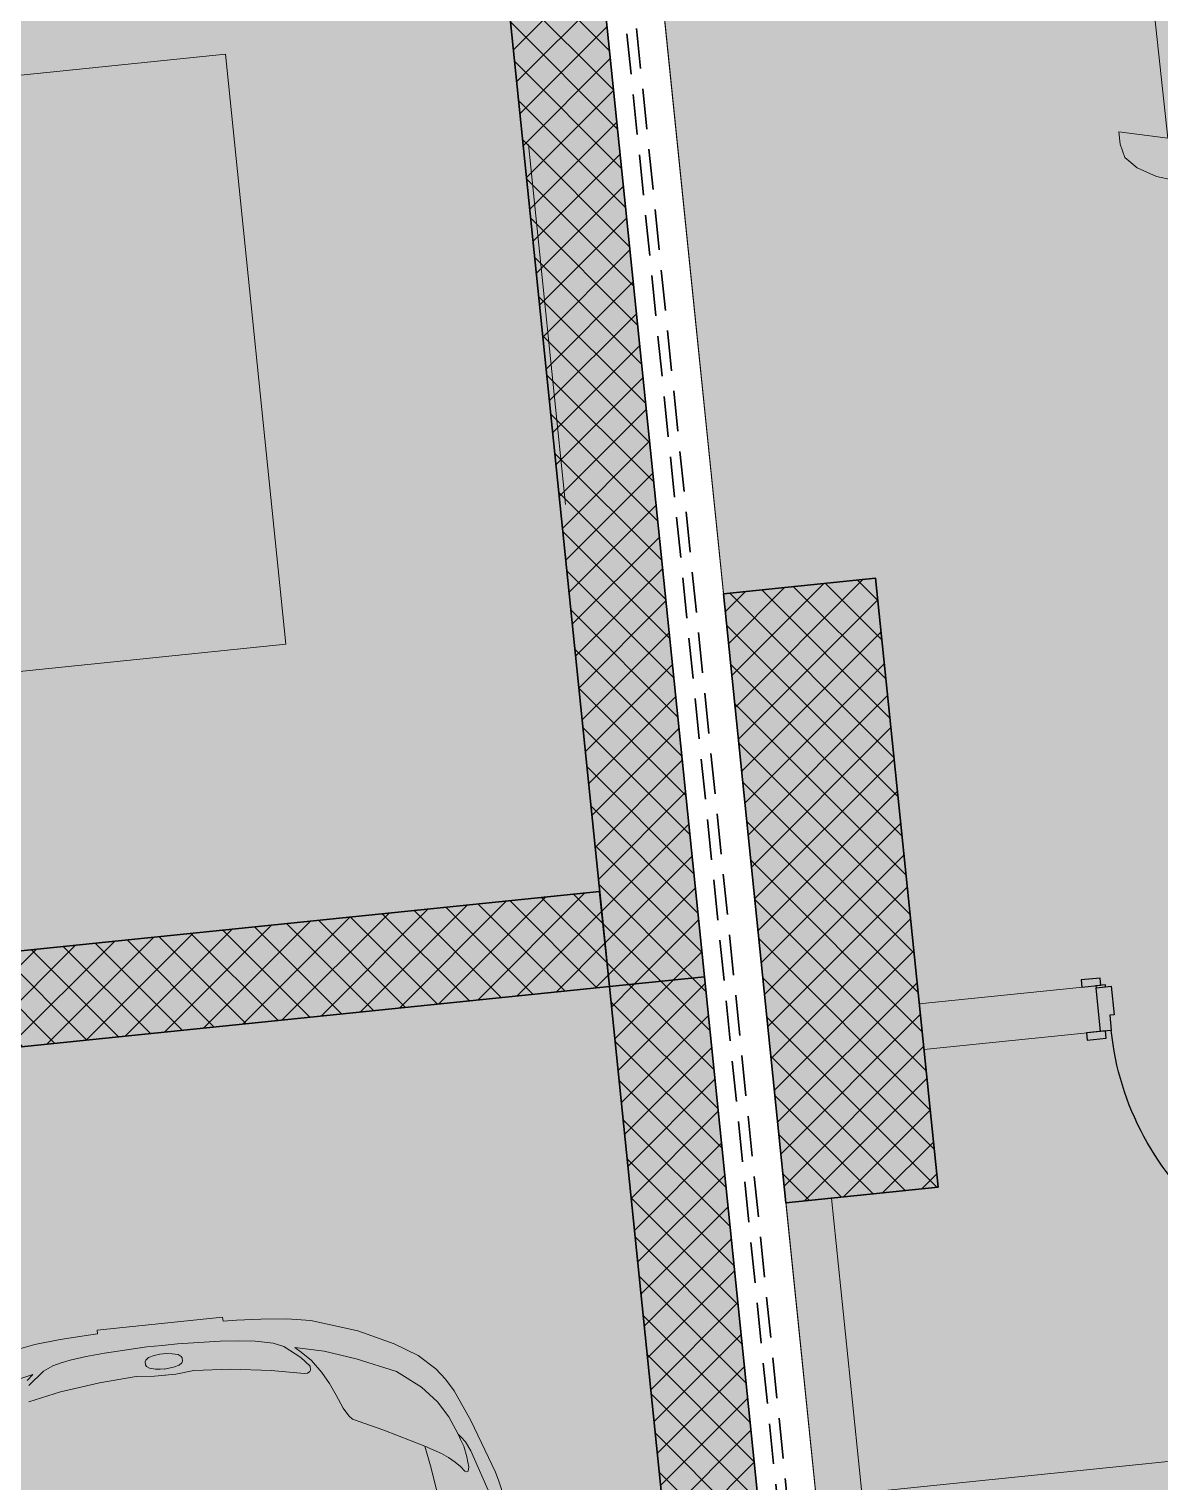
# Model space of a CAD drawing. Header units: millimetres. Extents: x 635850 to 824661, y -5878409 to -5774454.
# Drawn here: x 675524 to 678481, y -5811395 to -5807598 of the extents above; entities that cross this region are included whole.
import ezdxf

# ---------------------------------------------------------------- set-up
doc = ezdxf.new("R2010")
doc.units = ezdxf.units.MM
doc.header["$MEASUREMENT"] = 0
doc.linetypes.add('Hidden Line', pattern=[158.75, 105.833333, -52.916667])
for name, color, linetype, lineweight, true_color in [('0_Pen_No__82', 7, 'Continuous', 20, 0xaaaaaa), ('A - Ndertesa 1 - Veturat_Pen_No__102', 7, 'Continuous', 13, 0xcccccc), ('A - Ndertesa 2 - 2D Drafting_Pen_No__102', 7, 'Continuous', 13, 0xcccccc), ('A - Ndertesa 2 - Muret_Pen_No__82', 7, 'Continuous', 20, 0xaaaaaa), ('A - Ndertesa 2 - Veturat_Pen_No__102', 7, 'Continuous', 13, 0xcccccc), ('A - Ndertesa 3 - Veturat_Pen_No__102', 7, 'Continuous', 13, 0xcccccc), ('A - Ndertesa 3 -Muret_Pen_No__102', 7, 'Continuous', 13, 0xcccccc)]:
    doc.layers.add(name, color=color, linetype=linetype, lineweight=lineweight, true_color=true_color)
for name, color, linetype, lineweight in [('A - Ndertesa 2 - 2D Drafting_Pen_No__11', 171, 'Continuous', 18), ('A - Ndertesa 2 - 2D Drafting_Pen_No__121', 255, 'Continuous', 0), ('A - Ndertesa 2 - 2D Drafting_Pen_No__2', 8, 'Continuous', 15), ('A - Ndertesa 2 - 2D Drafting_Pen_No__6', 5, 'Continuous', 35), ('A - Ndertesa 2 - Muret_Pen_No__22', 8, 'Continuous', 35), ('A - Ndertesa 3 - Shtyllat_Pen_No__101', 252, 'Continuous', 13), ('A - Ndertesa 3 - Shtyllat_Pen_No__22', 8, 'Continuous', 35), ('A - Ndertesa 3 -Muret_Pen_No__101', 252, 'Continuous', 13), ('A - Ndërtesa 2 - Shtyllat_Pen_No__101', 252, 'Continuous', 13), ('A - Ndërtesa 2 - Shtyllat_Pen_No__22', 8, 'Continuous', 35), ('A-Ndertesa 3-Fill Bodrumi_Pen_No__121', 255, 'Continuous', 0), ('A-Ndertesa 3-Fill Bodrumi_Pen_No__2', 8, 'Continuous', 15), ('ARCHICAD Doors_Pen_No__101', 252, 'Continuous', 13), ('ARCHICAD Doors_Pen_No__42', 8, 'Continuous', 25), ('Drawing & Figure_Pen_No__6', 5, 'Continuous', 35)]:
    doc.layers.add(name, color=color, linetype=linetype, lineweight=lineweight)
for name, color, linetype in [('A - Ndertesa 2 - Muret', 7, 'Continuous'), ('A - Ndertesa 3 - Shtyllat', 7, 'Continuous'), ('A - Ndertesa 3 -Muret', 7, 'Continuous'), ('A - Ndërtesa 2 - Shtyllat', 7, 'Continuous'), ('ARCHICAD Doors', 7, 'Continuous')]:
    doc.layers.add(name, color=color, linetype=linetype)
pattern_1 = [(45, (664183.82, -5827429.525), (-45.96194, 45.96194), []), (135, (664183.82, -5827429.525), (45.96194, 45.96194), [])]

# ---------------------------------------------------------------- blocks, each defined once
blk = doc.blocks.new('Wall_69', base_point=(677882.6, -5815849.1))
at = {"layer": 'A - Ndertesa 2 - Muret_Pen_No__82', "linetype": 'Continuous', "lineweight": 20, "true_color": 0xaaaaaa}
h = blk.add_hatch(dxfattribs=at)
h.set_pattern_fill('Concrete_Block', color=253, style=0, pattern_type=2)
h.set_pattern_definition(pattern_1)
h.paths.add_polyline_path([(677290.3, -5810074.9), (677041.6, -5810100.4), (677398.5, -5813579.8), (677647.2, -5813554.3)])
at = {"layer": 'A - Ndertesa 2 - Muret_Pen_No__22', "color": 8, "linetype": 'Continuous', "lineweight": 35, "flags": 128}
for points in [[(677041.6, -5810100.4), (677398.5, -5813579.8)], [(677647.2, -5813554.3), (677290.3, -5810074.9)]]:
    blk.add_lwpolyline(points, dxfattribs=at)
blk = doc.blocks.new('Door 25_4')
at = {"layer": 'ARCHICAD Doors_Pen_No__101', "color": 252, "linetype": 'Continuous', "lineweight": 13}
for p, q in [((-400, 0), (-437, 0)), ((-400, 0), (-437, 0)), ((-400, 0), (-400, -115)), ((-400, 0), (-400, -115)), ((400, 0), (400, -115)), ((400, 0), (400, -115)), ((400, 0), (437, 0)), ((400, 0), (437, 0)), ((-400, -120), (-437, -120)), ((-400, -120), (-437, -120)), ((-400, -115), (-400, -120)), ((-400, -115), (-400, -120)), ((400, -115), (400, -120)), ((400, -115), (400, -120)), ((400, -120), (437, -120)), ((400, -120), (437, -120))]:
    blk.add_line(p, q, dxfattribs=at)
at = {"layer": 'ARCHICAD Doors_Pen_No__42', "color": 8, "linetype": 'Continuous', "lineweight": 25}
for p, q in [((-182.4, 497.8), (-154.1, 526.1)), ((343.7, -28.3), (-182.4, 497.8)), ((-154.1, 526.1), (372, 0)), ((-437, 0), (-437, 19)), ((-437, 19), (-387, 19)), ((-387, 0), (-437, 0)), ((-372, 0), (-400, 0)), ((-400, 0), (-400, -115)), ((-387, 19), (-387, 0)), ((-372, -40), (-372, 0)), ((372, 0), (343.7, -28.3)), ((400, 0), (372, 0)), ((372, 0), (372, -40)), ((387, 19), (437, 19)), ((387, 0), (387, 19)), ((437, 0), (387, 0)), ((400, -115), (400, 0)), ((437, 19), (437, 0)), ((-360, -40), (-372, -40)), ((-360, -115), (-360, -40)), ((372, -40), (360, -40)), ((360, -40), (360, -115)), ((-437, -139), (-437, -120)), ((-437, -120), (-387, -120)), ((-387, -139), (-437, -139)), ((-400, -120), (-400, -115)), ((-400, -115), (-375, -115)), ((-400, -115), (-360, -115)), ((-375, -120), (-400, -120)), ((-387, -120), (-387, -139)), ((-375, -115), (-375, -120)), ((360, -115), (400, -115)), ((375, -120), (375, -115)), ((375, -115), (400, -115)), ((400, -120), (375, -120)), ((387, -120), (437, -120)), ((387, -139), (387, -120)), ((437, -139), (387, -139)), ((400, -115), (400, -120)), ((437, -120), (437, -139))]:
    blk.add_line(p, q, dxfattribs=at)
blk.add_arc((372, 0), 744, 135, 180, dxfattribs=at)
blk = doc.blocks.new('Wall_99', base_point=(687415.6, -5809164.6))
at = {"layer": 'A - Ndertesa 3 -Muret_Pen_No__102', "linetype": 'Continuous', "lineweight": 0, "true_color": 0xcccccc}
blk.add_hatch(color=254, dxfattribs=at).paths.add_polyline_path([(677851.7, -5810145.8), (677864, -5810265.2), (678326, -5810217.8), (678313.7, -5810098.4)])
at = {"layer": 'A - Ndertesa 3 -Muret_Pen_No__101', "color": 252, "linetype": 'Continuous', "lineweight": 13}
for p, q in [((678313.7, -5810098.4), (678276.9, -5810102.2)), ((678314.3, -5810103.4), (678313.7, -5810098.4)), ((678326, -5810217.8), (678314.3, -5810103.4)), ((678326, -5810217.8), (678289.2, -5810221.5))]:
    blk.add_line(p, q, dxfattribs=at)
at = {"layer": 'A - Ndertesa 3 -Muret_Pen_No__101', "color": 252, "linetype": 'Continuous', "lineweight": 13, "flags": 128}
for points in [[(678313.7, -5810098.4), (677851.7, -5810145.8)], [(677864, -5810265.2), (678326, -5810217.8)]]:
    blk.add_lwpolyline(points, dxfattribs=at)
at = {"layer": 'ARCHICAD Doors', "color": 7, "linetype": 'Continuous', "lineweight": 13, "xscale": -1, "zscale": 1000, "rotation": 185.8572970547422}
blk.add_blockref('Door 25_4', (678723.9, -5810176.9), dxfattribs=at)
blk = doc.blocks.new('Wall_101', base_point=(677503, -5810665.8))
at = {"layer": 'A - Ndertesa 3 -Muret_Pen_No__102', "linetype": 'Continuous', "lineweight": 0, "true_color": 0xcccccc}
for points in [[(677503, -5810665.8), (677582, -5811436.1), (677701.4, -5811423.8), (677622.4, -5810653.6)], [(677701.4, -5811423.8), (677582, -5811436.1), (677594.3, -5811555.5)], [(677701.4, -5811423.8), (677594.3, -5811555.5), (677713.6, -5811543.2)]]:
    blk.add_hatch(color=254, dxfattribs=at).paths.add_polyline_path(points)
at = {"layer": 'A - Ndertesa 3 -Muret_Pen_No__101', "color": 252, "linetype": 'Continuous', "lineweight": 13, "flags": 128}
for points in [[(677503, -5810665.8), (677594.3, -5811555.5)], [(677701.4, -5811423.8), (677622.4, -5810653.6)], [(677594.3, -5811555.5), (677713.6, -5811543.2)]]:
    blk.add_lwpolyline(points, dxfattribs=at)
blk = doc.blocks.new('Wall_112', base_point=(684217.2, -5810876))
at = {"layer": 'A - Ndertesa 3 -Muret_Pen_No__102', "linetype": 'Continuous', "lineweight": 0, "true_color": 0xcccccc}
blk.add_hatch(color=254, dxfattribs=at).paths.add_polyline_path([(677701.4, -5811423.8), (677713.6, -5811543.2), (679568.3, -5811352.9), (679556.1, -5811233.6)])
at = {"layer": 'A - Ndertesa 3 -Muret_Pen_No__101', "color": 252, "linetype": 'Continuous', "lineweight": 13, "flags": 128}
blk.add_lwpolyline([(679337.2, -5811256), (677701.4, -5811423.8)], dxfattribs=at)
blk = doc.blocks.new('Column_105', base_point=(677620.3, -5809849.6))
at = {"layer": 'A - Ndertesa 3 - Shtyllat_Pen_No__101', "linetype": 'Continuous', "lineweight": 13}
h = blk.add_hatch(dxfattribs=at)
h.set_pattern_fill('Concrete_Block', color=252, style=0, pattern_type=2)
h.set_pattern_definition(pattern_1)
h.paths.add_polyline_path([(677503, -5810665.8), (677900.9, -5810625), (677737.6, -5809033.3), (677339.7, -5809074.2)])
at = {"layer": 'A - Ndertesa 3 - Shtyllat_Pen_No__22', "color": 8, "linetype": 'Continuous', "lineweight": 35, "flags": 128}
blk.add_lwpolyline([(677503, -5810665.8), (677900.9, -5810625), (677737.6, -5809033.3), (677339.7, -5809074.2)], close=True, dxfattribs=at)
blk = doc.blocks.new('Car 05 25')
at = {"layer": 'A - Ndertesa 1 - Veturat_Pen_No__102', "color": 254, "linetype": 'Continuous', "lineweight": 13, "true_color": 0xcccccc}
for p, q in [((2954.2, 813.7), (3075.8, 774.7)), ((3022.5, 758.3), (3023.7, 762.5)), ((3023.7, 762.5), (3034.6, 765.1)), ((3034.6, 765.1), (3046.9, 763.8)), ((3046.9, 763.8), (3060.9, 762.9)), ((3060.9, 762.9), (3089.9, 757.4)), ((3100.5, 763.1), (3075.8, 774.7)), ((3114.1, 753.3), (3100.5, 763.1)), ((3024.5, 753.7), (3022.5, 758.3)), ((3037.9, 743.5), (3024.5, 753.7)), ((3050.6, 730.7), (3037.9, 743.5)), ((3064.5, 714.6), (3050.6, 730.7)), ((3089.9, 757.4), (3108.4, 751.4)), ((3108.4, 751.4), (3122.9, 746.4)), ((3122.9, 746.4), (3114.1, 753.3)), ((3170.1, 726.6), (3122.9, 746.4)), ((3211.7, 701), (3170.1, 726.6)), ((3077, 697.8), (3064.5, 714.6)), ((3100, 656.6), (3077, 697.8)), ((3254.3, 663.2), (3211.7, 701)), ((2959.7, 679), (3047.2, 666.2)), ((3047.2, 666.2), (3100, 656.6)), ((3152.9, 553.9), (3100, 656.6)), ((3301.9, 602.8), (3254.3, 663.2)), ((3301.9, 602.8), (3346, 501.4)), ((3189.6, 475.6), (3152.9, 553.9)), ((3346, 501.4), (3374.3, 419.6)), ((3199.4, 466.8), (3189.6, 475.6)), ((3220.7, 454.4), (3199.4, 466.8)), ((3256.1, 439.2), (3220.7, 454.4)), ((3288.4, 425.1), (3256.1, 439.2)), ((3319.4, 408.4), (3288.4, 425.1)), ((3391.1, 344.2), (3374.3, 419.6)), ((3353.5, 384.3), (3319.4, 408.4)), ((3377.2, 360), (3353.5, 384.3)), ((3321.2, 370.5), (3321, 362.1)), ((3321, 362.1), (3338.3, 276.9)), ((3324.7, 377.3), (3321.2, 370.5)), ((3328.3, 379.6), (3324.7, 377.3)), ((3338.5, 379.5), (3328.3, 379.6)), ((3363.6, 357.8), (3338.5, 379.5)), ((3396.7, 315.8), (3363.6, 357.8)), ((3391.1, 344.2), (3377.2, 360)), ((3408.1, 289.4), (3396.7, 315.8)), ((3338.3, 276.9), (3351.9, 172.7)), ((3408.1, 289.4), (3413.8, 267.3)), ((3413.8, 267.3), (3418.5, 242.9)), ((3418.5, 242.9), (3424, 200.7)), ((3424, 200.7), (3427.7, 152)), ((3351.9, 172.7), (3358.3, 75.9)), ((3432.4, 40), (3427.7, 152)), ((3354, 27.9), (3358.3, 75.9)), ((3376.3, 39), (3372.5, 23.7)), ((3382, 46.6), (3376.3, 39)), ((3386.2, 48.4), (3382, 46.6)), ((3386.2, 48.4), (3394.3, 48.4)), ((3398.5, 46.6), (3394.3, 48.4)), ((3404.2, 39), (3398.5, 46.6)), ((3404.2, 39), (3408, 23.7)), ((3431.8, 57.4), (3431.8, 56.8)), ((3432, 0), (3432.4, 40)), ((3354, 27.9), (3354, -0.8)), ((3354, -27.9), (3354, 0.8)), ((3370.9, 11.7), (3370.3, -0.8)), ((3370.9, -11.7), (3370.3, 0.8)), ((3372.5, 23.7), (3370.9, 11.7)), ((3408, 23.7), (3409.8, 8.1)), ((3409.8, 8.1), (3409.8, 0)), ((3432, 0), (3432.4, -40)), ((3354, -27.9), (3358.3, -75.9)), ((3372.5, -23.7), (3370.9, -11.7)), ((3376.3, -39), (3372.5, -23.7)), ((3404.2, -39), (3408, -23.7)), ((3408, -23.7), (3409.8, -8.1)), ((3409.8, -8.1), (3409.8, 0)), ((3351.9, -172.7), (3358.3, -75.9)), ((3382, -46.6), (3376.3, -39)), ((3386.2, -48.4), (3382, -46.6)), ((3386.2, -48.4), (3394.3, -48.4)), ((3398.5, -46.6), (3394.3, -48.4)), ((3404.2, -39), (3398.5, -46.6)), ((3432.4, -40), (3427.7, -152)), ((3431.8, -57.4), (3431.8, -56.8)), ((3338.3, -276.9), (3351.9, -172.7)), ((3424, -200.7), (3427.7, -152)), ((3418.5, -242.9), (3424, -200.7)), ((3413.8, -267.3), (3418.5, -242.9)), ((3321, -362.1), (3338.3, -276.9)), ((3408.1, -289.4), (3396.7, -315.8)), ((3408.1, -289.4), (3413.8, -267.3)), ((3396.7, -315.8), (3363.6, -357.8)), ((3391.1, -344.2), (3374.3, -419.6)), ((3391.1, -344.2), (3377.2, -360))]:
    blk.add_line(p, q, dxfattribs=at)
at = {"layer": 'A - Ndertesa 1 - Veturat_Pen_No__102', "color": 254, "linetype": 'Continuous', "lineweight": 13, "true_color": 0xcccccc, "flags": 128}
blk.add_lwpolyline([(3457.5, -393.1), (3468.3, -330.9), (3474.5, -263.7), (3478.3, -199.9), (3479.4, -164.9), (3489.5, -164.9), (3489.5, 164.9), (3479.4, 164.9), (3478.3, 199.9), (3474.5, 263.7), (3468.3, 330.9), (3457.5, 393.1), (3418.4, 512.7), (3374.5, 603.6), (3337.3, 663.4), (3298.6, 705.6), (3269.1, 728.3), (3235.9, 747.6), (3154.3, 782.6), (3013.6, 833.1), (2989.6, 839.6), (2945.2, 849.4)], dxfattribs=at)
blk = doc.blocks.new('Car 05 25_2')
at = {"layer": 'A - Ndertesa 2 - Veturat_Pen_No__102', "color": 254, "linetype": 'Continuous', "lineweight": 13, "true_color": 0xcccccc, "flags": 128}
blk.add_lwpolyline([(1536.1, -860.4), (1957.8, -858.1), (1928.9, -983.2), (1961.1, -983.2), (1996.9, -974.9), (2026.9, -945), (2054.6, -897.6), (2067.9, -857.7)], dxfattribs=at)
blk = doc.blocks.new('Column_527', base_point=(674318, -5810254.1))
at = {"layer": 'A - Ndërtesa 2 - Shtyllat_Pen_No__101', "linetype": 'Continuous', "lineweight": 13}
h = blk.add_hatch(dxfattribs=at)
h.set_pattern_fill('Concrete_Block', color=252, style=0, pattern_type=2)
h.set_pattern_definition(pattern_1)
h.paths.add_polyline_path([(677016.1, -5809851.7), (671594.5, -5810407.7), (671620, -5810656.4), (677041.6, -5810100.4)])
at = {"layer": 'A - Ndërtesa 2 - Shtyllat_Pen_No__22', "color": 8, "linetype": 'Continuous', "lineweight": 35, "flags": 128}
blk.add_lwpolyline([(677016.1, -5809851.7), (677041.6, -5810100.4), (671620, -5810656.4), (671594.5, -5810407.7)], close=True, dxfattribs=at)
blk = doc.blocks.new('Column_531', base_point=(676987.3, -5808346.8))
at = {"layer": 'A - Ndërtesa 2 - Shtyllat_Pen_No__101', "linetype": 'Continuous', "lineweight": 13}
h = blk.add_hatch(dxfattribs=at)
h.set_pattern_fill('Concrete_Block', color=252, style=0, pattern_type=2)
h.set_pattern_definition(pattern_1)
h.paths.add_polyline_path([(676684.4, -5806618.6), (677041.6, -5810100.4), (677290.3, -5810074.9), (676933.1, -5806593.1)])
at = {"layer": 'A - Ndërtesa 2 - Shtyllat_Pen_No__22', "color": 8, "linetype": 'Continuous', "lineweight": 35, "flags": 128}
blk.add_lwpolyline([(676684.4, -5806618.6), (676933.1, -5806593.1), (677290.3, -5810074.9), (677041.6, -5810100.4)], close=True, dxfattribs=at)
blk = doc.blocks.new('Column_536', base_point=(674318, -5810254.1))
at = {"layer": 'A - Ndërtesa 2 - Shtyllat_Pen_No__101', "linetype": 'Continuous', "lineweight": 13}
h = blk.add_hatch(dxfattribs=at)
h.set_pattern_fill('Concrete_Block', color=252, style=0, pattern_type=2)
h.set_pattern_definition(pattern_1)
h.paths.add_polyline_path([(677016.1, -5809851.7), (671594.5, -5810407.7), (671620, -5810656.4), (677041.6, -5810100.4)])
at = {"layer": 'A - Ndërtesa 2 - Shtyllat_Pen_No__22', "color": 8, "linetype": 'Continuous', "lineweight": 35, "flags": 128}
blk.add_lwpolyline([(677016.1, -5809851.7), (677041.6, -5810100.4), (671620, -5810656.4), (671594.5, -5810407.7)], close=True, dxfattribs=at)

msp = doc.modelspace()

# ---------------------------------------------------------------- hatches: boundary and pattern name
at = {"layer": 'A - Ndertesa 2 - 2D Drafting_Pen_No__121', "linetype": 'Continuous', "lineweight": 0, "true_color": 0x3f3f3f}
msp.add_hatch(color=250, dxfattribs=at).paths.add_polyline_path([(675560.3, -5793210.7), (676734.1, -5804653.3), (677884.2, -5815864.6), (678448.4, -5821364.6), (678862.1, -5825397.4), (667616.7, -5826070.1), (648434.7, -5827217.5), (645265, -5796318.5)])
at = {"layer": 'A-Ndertesa 3-Fill Bodrumi_Pen_No__121', "linetype": 'Continuous', "lineweight": 0, "true_color": 0x3f3f3f}
msp.add_hatch(color=250, dxfattribs=at).paths.add_polyline_path([(703555.3, -5790235.6), (707005.6, -5823868.4), (679022.7, -5825475.9), (675700.6, -5793093.2)])

# ---------------------------------------------------------------- linework, layer by layer
at = {"layer": '0_Pen_No__82', "color": 253, "linetype": 'Continuous', "lineweight": 20, "true_color": 0xaaaaaa, "flags": 128}
msp.add_lwpolyline([(677339.7, -5809074.2), (676874, -5804534.9)], dxfattribs=at)
at = {"layer": 'A - Ndertesa 2 - 2D Drafting_Pen_No__102', "color": 254, "linetype": 'Continuous', "lineweight": 13, "true_color": 0xcccccc, "flags": 128}
msp.add_lwpolyline([(676926.7, -5808840.9), (676830.1, -5807899.4)], dxfattribs=at)
at = {"layer": 'A - Ndertesa 2 - 2D Drafting_Pen_No__11', "color": 171, "linetype": 'Continuous', "lineweight": 18, "flags": 128}
msp.add_lwpolyline([(672904.2, -5807985.2), (676037.7, -5807663.8), (676195.9, -5809205.7), (673360.8, -5809496.5), (673434.7, -5810217.7), (673062.3, -5809527.1), (673286.8, -5808775.3)], dxfattribs=at)
msp.add_lwpolyline([(672904.2, -5807985.2), (676037.7, -5807663.8), (676195.9, -5809205.7), (673360.8, -5809496.5), (673434.7, -5810217.7), (673062.3, -5809527.1), (673286.8, -5808775.3)], dxfattribs=at)
at = {"layer": 'A - Ndertesa 2 - 2D Drafting_Pen_No__2', "color": 8, "linetype": 'Continuous', "lineweight": 15, "flags": 128}
msp.add_lwpolyline([(675560.3, -5793210.7), (676734.1, -5804653.3), (677884.2, -5815864.6), (678448.4, -5821364.6), (678862.1, -5825397.4), (667616.7, -5826070.1), (648434.7, -5827217.5), (645265, -5796318.5)], close=True, dxfattribs=at)
at = {"layer": 'A - Ndertesa 2 - 2D Drafting_Pen_No__6', "color": 5, "linetype": 'Hidden Line', "lineweight": 35, "flags": 128}
msp.add_lwpolyline([(675305.7, -5790239.3), (678986, -5826115.6)], dxfattribs=at)
at = {"layer": 'A-Ndertesa 3-Fill Bodrumi_Pen_No__2', "color": 8, "linetype": 'Continuous', "lineweight": 15, "flags": 128}
msp.add_lwpolyline([(703555.3, -5790235.6), (707005.6, -5823868.4), (679022.7, -5825475.9), (675700.6, -5793093.2)], close=True, dxfattribs=at)
at = {"layer": 'Drawing & Figure_Pen_No__6', "color": 5, "linetype": 'Hidden Line', "lineweight": 35, "flags": 128}
msp.add_lwpolyline([(675525, -5792119.9), (678979.9, -5825797.6)], dxfattribs=at)

# ---------------------------------------------------------------- block references
at = {"layer": 'A - Ndertesa 2 - Muret', "color": 8, "lineweight": 35}
msp.add_blockref('Wall_69', (677882.6, -5815849.1), dxfattribs=at)
at = {"layer": 'A - Ndertesa 2 - Veturat_Pen_No__102', "color": 254, "linetype": 'Continuous', "lineweight": 13, "true_color": 0xcccccc, "xscale": -1, "zscale": 1000, "rotation": 275.8570819637309}
msp.add_blockref('Car 05 25', (676222.6, -5814452.6), dxfattribs=at)
at = {"layer": 'A - Ndertesa 3 - Shtyllat', "color": 8, "lineweight": 35}
msp.add_blockref('Column_105', (677620.3, -5809849.6), dxfattribs=at)
at = {"layer": 'A - Ndertesa 3 - Veturat_Pen_No__102', "color": 254, "linetype": 'Continuous', "lineweight": 13, "true_color": 0xcccccc, "zscale": 1000, "rotation": 275.8572970547422}
msp.add_blockref('Car 05 25_2', (679155.2, -5805847.7), dxfattribs=at)
at = {"layer": 'A - Ndertesa 3 -Muret', "color": 252, "lineweight": 13}
for name, p in [('Wall_99', (687415.6, -5809164.6)), ('Wall_112', (684217.2, -5810876)), ('Wall_101', (677503, -5810665.8))]:
    msp.add_blockref(name, p, dxfattribs=at)
at = {"layer": 'A - Ndërtesa 2 - Shtyllat', "color": 8, "lineweight": 35}
for name, p in [('Column_531', (676987.3, -5808346.8)), ('Column_527', (674318, -5810254.1)), ('Column_536', (674318, -5810254.1))]:
    msp.add_blockref(name, p, dxfattribs=at)

doc.saveas('drawing.dxf')
